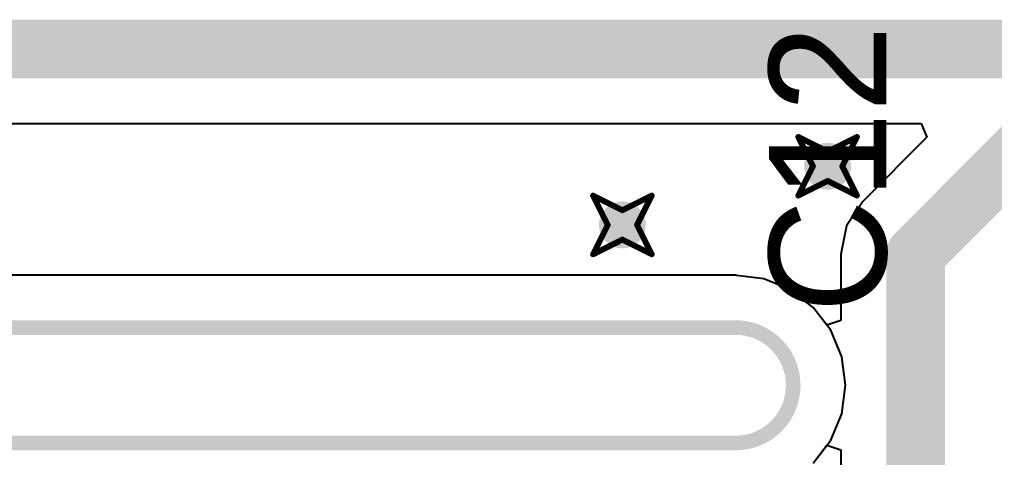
# Model space of a CAD drawing. Header units: millimetres. Extents: x 2.26 to 6.57, y 1.2 to 4.64.
# Drawn here: x 4.2026 to 4.5352, y 3.4439 to 3.5931 of the extents above; entities that cross this region are included whole.
import ezdxf

# ---------------------------------------------------------------- set-up
doc = ezdxf.new("R2010")
doc.units = ezdxf.units.MM
doc.header["$MEASUREMENT"] = 0
for name, color, linetype in [('BottomLayer', 5, 'Continuous'), ('DrillDrawing', 1, 'Continuous'), ('KeepOutLayer', 6, 'Continuous'), ('Mechanical1', 6, 'Continuous'), ('MultiLayer', 9, 'Continuous'), ('TopLayer', 1, 'Continuous'), ('TopOverlay', 2, 'Continuous'), ('ViaHoleLayer', 16, 'Continuous')]:
    doc.layers.add(name, color=color, linetype=linetype)

msp = doc.modelspace()

# ---------------------------------------------------------------- linework, layer by layer
at = {"layer": 'BottomLayer'}
for p, q in [((4.44685, 3.50603), (4.15827, 3.50603)), ((4.44718, 3.50597), (4.44685, 3.50603)), ((4.45656, 3.50473), (4.44718, 3.50597)), ((4.4656, 3.50099), (4.45656, 3.50473)), ((4.47337, 3.49502), (4.4656, 3.50099)), ((4.47933, 3.48726), (4.47337, 3.49502)), ((4.48308, 3.47821), (4.47933, 3.48726)), ((4.48436, 3.4685), (4.48308, 3.47821)), ((4.48308, 3.4588), (4.48436, 3.4685)), ((4.47933, 3.44975), (4.48308, 3.4588)), ((4.47337, 3.44198), (4.47933, 3.44975))]:
    msp.add_line(p, q, dxfattribs=at)
at = {"layer": 'BottomLayer', "const_width": 0.008}
for points in [[(4.47427, 3.54315, 1), (4.48227, 3.54315, 1)], [(4.40427, 3.52315, 1), (4.41227, 3.52315, 1)]]:
    msp.add_lwpolyline(points, format="xyb", close=True, dxfattribs=at)
at = {"layer": 'DrillDrawing', "const_width": 0.002}
for points in [[(4.46827, 3.55315), (4.47827, 3.54815)], [(4.46827, 3.55315), (4.47327, 3.54315)], [(4.47827, 3.54815), (4.48827, 3.55315)], [(4.48327, 3.54315), (4.48827, 3.55315)], [(4.46827, 3.53315), (4.47327, 3.54315)], [(4.48327, 3.54315), (4.48827, 3.53315)], [(4.46827, 3.53315), (4.47827, 3.53815)], [(4.47827, 3.53815), (4.48827, 3.53315)], [(4.39827, 3.53315), (4.40827, 3.52815)], [(4.39827, 3.53315), (4.40327, 3.52315)], [(4.40827, 3.52815), (4.41827, 3.53315)], [(4.41327, 3.52315), (4.41827, 3.53315)], [(4.39827, 3.51315), (4.40327, 3.52315)], [(4.41327, 3.52315), (4.41827, 3.51315)], [(4.39827, 3.51315), (4.40827, 3.51815)], [(4.40827, 3.51815), (4.41827, 3.51315)]]:
    msp.add_lwpolyline(points, dxfattribs=at)
at = {"layer": 'DrillDrawing', "const_width": 0.001}
for points in [[(4.46777, 3.55315, 1), (4.46877, 3.55315, 1)], [(4.46777, 3.55315, 1), (4.46877, 3.55315, 1)], [(4.48777, 3.55315, 1), (4.48877, 3.55315, 1)], [(4.48777, 3.55315, 1), (4.48877, 3.55315, 1)], [(4.47777, 3.54815, 1), (4.47877, 3.54815, 1)], [(4.47777, 3.54815, 1), (4.47877, 3.54815, 1)], [(4.47277, 3.54315, 1), (4.47377, 3.54315, 1)], [(4.47277, 3.54315, 1), (4.47377, 3.54315, 1)], [(4.48277, 3.54315, 1), (4.48377, 3.54315, 1)], [(4.48277, 3.54315, 1), (4.48377, 3.54315, 1)], [(4.47777, 3.53815, 1), (4.47877, 3.53815, 1)], [(4.47777, 3.53815, 1), (4.47877, 3.53815, 1)], [(4.39777, 3.53315, 1), (4.39877, 3.53315, 1)], [(4.39777, 3.53315, 1), (4.39877, 3.53315, 1)], [(4.41777, 3.53315, 1), (4.41877, 3.53315, 1)], [(4.41777, 3.53315, 1), (4.41877, 3.53315, 1)], [(4.46777, 3.53315, 1), (4.46877, 3.53315, 1)], [(4.46777, 3.53315, 1), (4.46877, 3.53315, 1)], [(4.48777, 3.53315, 1), (4.48877, 3.53315, 1)], [(4.48777, 3.53315, 1), (4.48877, 3.53315, 1)], [(4.40777, 3.52815, 1), (4.40877, 3.52815, 1)], [(4.40777, 3.52815, 1), (4.40877, 3.52815, 1)], [(4.40277, 3.52315, 1), (4.40377, 3.52315, 1)], [(4.40277, 3.52315, 1), (4.40377, 3.52315, 1)], [(4.41277, 3.52315, 1), (4.41377, 3.52315, 1)], [(4.41277, 3.52315, 1), (4.41377, 3.52315, 1)], [(4.40777, 3.51815, 1), (4.40877, 3.51815, 1)], [(4.40777, 3.51815, 1), (4.40877, 3.51815, 1)], [(4.39777, 3.51315, 1), (4.39877, 3.51315, 1)], [(4.39777, 3.51315, 1), (4.39877, 3.51315, 1)], [(4.41777, 3.51315, 1), (4.41877, 3.51315, 1)], [(4.41777, 3.51315, 1), (4.41877, 3.51315, 1)]]:
    msp.add_lwpolyline(points, format="xyb", close=True, dxfattribs=at)
at = {"layer": 'KeepOutLayer', "const_width": 0.005}
for points in [[(4.15827, 3.48819), (4.44685, 3.48819)], [(4.15827, 3.44882), (4.44685, 3.44882)]]:
    msp.add_lwpolyline(points, dxfattribs=at)
at = {"layer": 'KeepOutLayer', "const_width": 0.0025}
for points in [[(4.4456, 3.48819, 1), (4.4481, 3.48819, 1)], [(4.4456, 3.48819, 1), (4.4481, 3.48819, 1)], [(4.4456, 3.44882, 1), (4.4481, 3.44882, 1)], [(4.4456, 3.44882, 1), (4.4481, 3.44882, 1)]]:
    msp.add_lwpolyline(points, format="xyb", close=True, dxfattribs=at)
at = {"layer": 'KeepOutLayer', "const_width": 0.005}
msp.add_lwpolyline([(4.44685, 3.48819, -1), (4.44685, 3.44882)], format="xyb", dxfattribs=at)
at = {"layer": 'Mechanical1', "const_width": 0.005}
for points in [[(4.15827, 3.48819), (4.44685, 3.48819)], [(4.15827, 3.44882), (4.44685, 3.44882)]]:
    msp.add_lwpolyline(points, dxfattribs=at)
at = {"layer": 'Mechanical1', "const_width": 0.0025}
for points in [[(4.4456, 3.48819, 1), (4.4481, 3.48819, 1)], [(4.4456, 3.48819, 1), (4.4481, 3.48819, 1)], [(4.4456, 3.44882, 1), (4.4481, 3.44882, 1)], [(4.4456, 3.44882, 1), (4.4481, 3.44882, 1)]]:
    msp.add_lwpolyline(points, format="xyb", close=True, dxfattribs=at)
at = {"layer": 'Mechanical1', "const_width": 0.005}
msp.add_lwpolyline([(4.44685, 3.48819, -1), (4.44685, 3.44882)], format="xyb", dxfattribs=at)
at = {"layer": 'MultiLayer', "const_width": 0.008}
for points in [[(4.47427, 3.54315, 1), (4.48227, 3.54315, 1)], [(4.40427, 3.52315, 1), (4.41227, 3.52315, 1)]]:
    msp.add_lwpolyline(points, format="xyb", close=True, dxfattribs=at)
at = {"layer": 'TopLayer'}
for p, q in [((4.13859, 3.55766), (4.5102, 3.55766)), ((4.5102, 3.55766), (4.51211, 3.55304)), ((4.51211, 3.55304), (4.49024, 3.53117)), ((4.49024, 3.53117), (4.48472, 3.5229)), ((4.48472, 3.5229), (4.48278, 3.51315)), ((4.48278, 3.51315), (4.48278, 3.49054)), ((4.44685, 3.50603), (4.15827, 3.50603)), ((4.44718, 3.50597), (4.44685, 3.50603)), ((4.45656, 3.50473), (4.44718, 3.50597)), ((4.4656, 3.50099), (4.45656, 3.50473)), ((4.47337, 3.49502), (4.4656, 3.50099)), ((4.47804, 3.48894), (4.47337, 3.49502)), ((4.48278, 3.49054), (4.47804, 3.48894)), ((4.47337, 3.44198), (4.47804, 3.44807)), ((4.47804, 3.44807), (4.48278, 3.44646)), ((4.48278, 3.44646), (4.48278, 3.16371))]:
    msp.add_line(p, q, dxfattribs=at)
at = {"layer": 'TopLayer', "const_width": 0.02}
for points in [[(4.12827, 3.58315), (4.57405, 3.58315)], [(4.50827, 3.51315), (4.54827, 3.55315)], [(4.50827, 3.15315), (4.50827, 3.51315)]]:
    msp.add_lwpolyline(points, dxfattribs=at)
at = {"layer": 'TopLayer'}
for points, const_width in [([(4.47427, 3.54315, 1), (4.48227, 3.54315, 1)], 0.008), ([(4.40427, 3.52315, 1), (4.41227, 3.52315, 1)], 0.008), ([(4.50327, 3.51315, 1), (4.51327, 3.51315, 1)], 0.01), ([(4.50327, 3.51315, 1), (4.51327, 3.51315, 1)], 0.01)]:
    msp.add_lwpolyline(points, format="xyb", close=True, dxfattribs=dict(at, const_width=const_width))
at = {"layer": 'ViaHoleLayer', "const_width": 0.004}
for points in [[(4.47627, 3.54315, 1), (4.48027, 3.54315, 1)], [(4.40627, 3.52315, 1), (4.41027, 3.52315, 1)]]:
    msp.add_lwpolyline(points, format="xyb", close=True, dxfattribs=at)

# ---------------------------------------------------------------- texts
at = {"layer": 'TopOverlay'}
msp.add_text('C12', height=0.04, rotation=90, dxfattribs=at).set_placement((4.49827, 3.49315))

doc.saveas('drawing.dxf')
